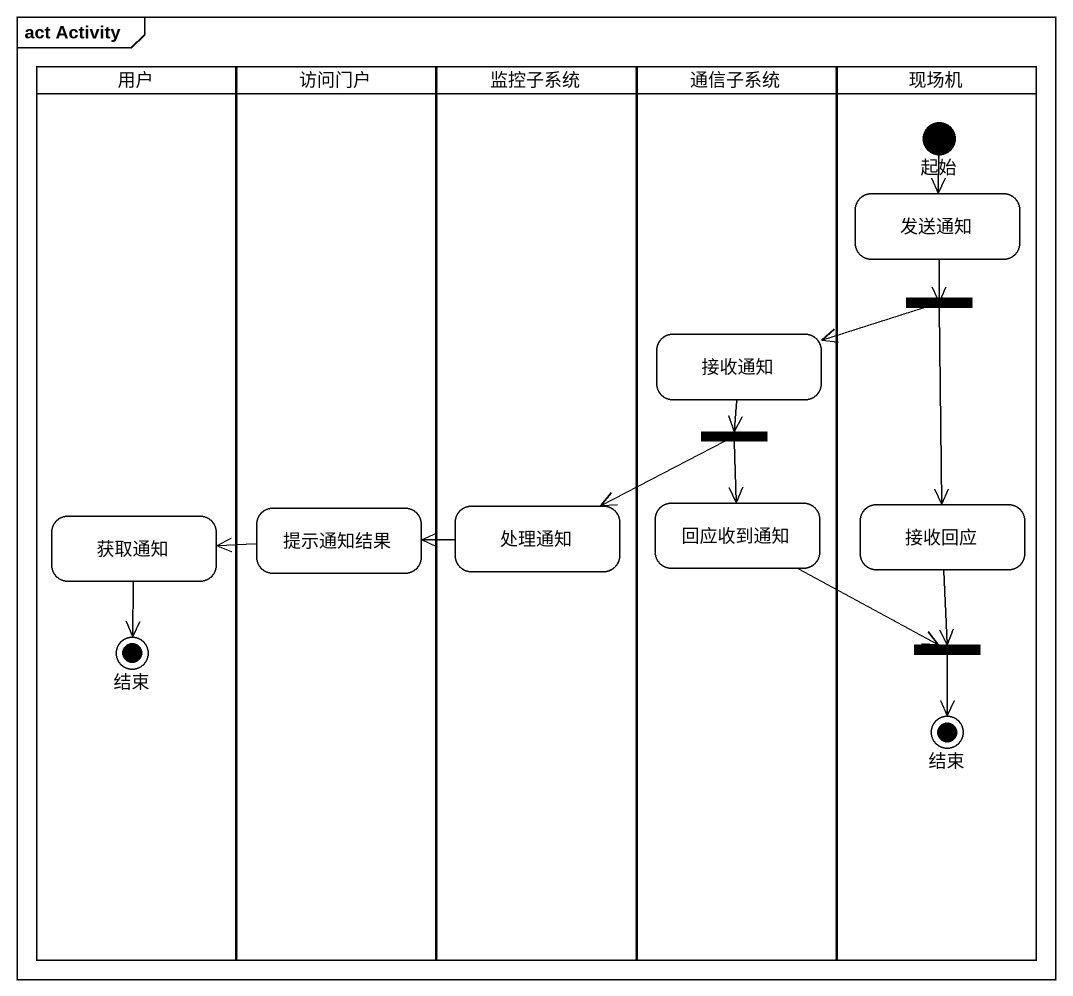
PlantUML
@startuml
mainframe act Activity
hide empty description
state 用户 <<partition>> #FFFFFF {
  state 获取通知 #FFFFFF
  state 结束 <<end>> #FFFFFF
}
state 访问门户 <<partition>> #FFFFFF {
  state 提示通知结果 #FFFFFF
}
state 监控子系统 <<partition>> #FFFFFF {
  state 处理通知 #FFFFFF
}
state 通信子系统 <<partition>> #FFFFFF {
  state 接收通知 #FFFFFF
  state fork2 <<fork>> #FFFFFF
  state 回应收到通知 #FFFFFF
}
state 现场机 <<partition>> #FFFFFF {
  state 起始 <<start>> #FFFFFF
  state 发送通知 #FFFFFF
  state fork1 <<fork>> #FFFFFF
  state 接收回应 #FFFFFF
  state fork3 <<join>> #FFFFFF
  state "结束" as 结束_2 <<end>> #FFFFFF
}
起始 --> 发送通知
发送通知 --> fork1
接收通知 --> fork2
fork1 -left-> 接收通知
fork1 --> 接收回应
fork2 -left-> 处理通知
fork2 --> 回应收到通知
获取通知 --> 结束
提示通知结果 -left-> 获取通知
处理通知 -left-> 提示通知结果
回应收到通知 -right-> fork3
接收回应 --> fork3
fork3 --> 结束_2
@enduml
